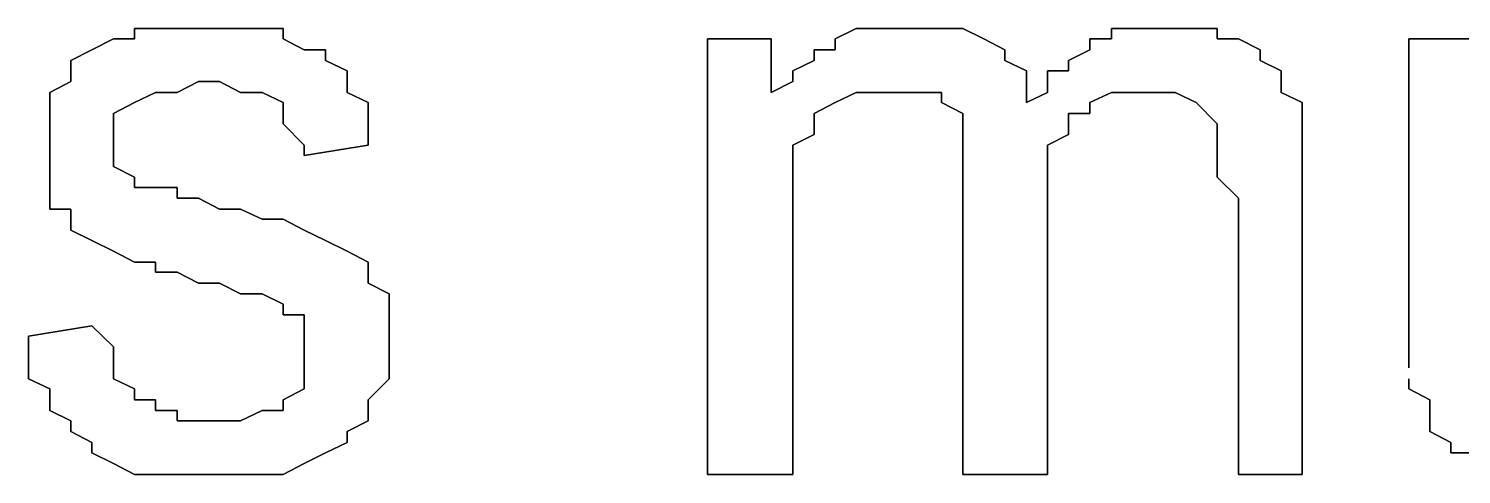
# Model space of a CAD drawing. Header units: metres. Extents: x 2.9 to 42.8, y 1.7 to 28.7.
# Drawn here: x 40.2026 to 40.4406, y 17.8364 to 17.9105 of the extents above; entities that cross this region are included whole.
import ezdxf

# ---------------------------------------------------------------- set-up
doc = ezdxf.new("R2010")
doc.units = ezdxf.units.M
doc.layers.add('GRIS', color=8, linetype='Continuous')

msp = doc.modelspace()

# ---------------------------------------------------------------- linework, layer by layer
at = {"layer": 'GRIS', "lineweight": -3}
for points in [[(40.2167, 17.9088), (40.2131, 17.907), (40.2167, 17.9088)], [(40.2202, 17.9088), (40.2167, 17.9088), (40.2202, 17.9088)], [(40.2237, 17.9105), (40.2202, 17.9105), (40.2237, 17.9105)], [(40.2202, 17.9105), (40.2202, 17.9088), (40.2202, 17.9105)], [(40.2273, 17.9105), (40.2237, 17.9105), (40.2273, 17.9105)], [(40.2308, 17.9105), (40.2273, 17.9105), (40.2308, 17.9105)], [(40.2343, 17.9105), (40.2308, 17.9105), (40.2343, 17.9105)], [(40.2378, 17.9105), (40.2343, 17.9105), (40.2378, 17.9105)], [(40.2414, 17.9105), (40.2378, 17.9105), (40.2414, 17.9105)], [(40.2449, 17.9105), (40.2414, 17.9105), (40.2449, 17.9105)], [(40.2449, 17.9088), (40.2449, 17.9105), (40.2449, 17.9088)], [(40.2484, 17.907), (40.2449, 17.9088), (40.2484, 17.907)], [(40.326, 17.9088), (40.3154, 17.9088), (40.326, 17.9088)], [(40.3154, 17.9088), (40.3154, 17.8364), (40.3154, 17.9088)], [(40.326, 17.8999), (40.326, 17.9088), (40.326, 17.8999)], [(40.3401, 17.9105), (40.3366, 17.9088), (40.3401, 17.9105)], [(40.3366, 17.9088), (40.3366, 17.907), (40.3366, 17.9088)], [(40.3437, 17.9105), (40.3401, 17.9105), (40.3437, 17.9105)], [(40.3472, 17.9105), (40.3437, 17.9105), (40.3472, 17.9105)], [(40.3507, 17.9105), (40.3472, 17.9105), (40.3507, 17.9105)], [(40.3543, 17.9105), (40.3507, 17.9105), (40.3543, 17.9105)], [(40.3578, 17.9105), (40.3543, 17.9105), (40.3578, 17.9105)], [(40.3613, 17.9088), (40.3578, 17.9105), (40.3613, 17.9088)], [(40.3648, 17.907), (40.3613, 17.9088), (40.3648, 17.907)], [(40.3825, 17.9088), (40.3789, 17.9088), (40.3825, 17.9088)], [(40.3789, 17.9088), (40.3789, 17.907), (40.3789, 17.9088)], [(40.386, 17.9105), (40.3825, 17.9105), (40.386, 17.9105)], [(40.3825, 17.9105), (40.3825, 17.9088), (40.3825, 17.9105)], [(40.3895, 17.9105), (40.386, 17.9105), (40.3895, 17.9105)], [(40.3931, 17.9105), (40.3895, 17.9105), (40.3931, 17.9105)], [(40.3966, 17.9105), (40.3931, 17.9105), (40.3966, 17.9105)], [(40.4001, 17.9105), (40.3966, 17.9105), (40.4001, 17.9105)], [(40.4001, 17.9088), (40.4001, 17.9105), (40.4001, 17.9088)], [(40.4036, 17.9088), (40.4001, 17.9088), (40.4036, 17.9088)], [(40.4072, 17.907), (40.4036, 17.9088), (40.4072, 17.907)], [(40.446, 17.9088), (40.4319, 17.9088), (40.446, 17.9088)], [(40.4319, 17.9088), (40.4319, 17.8647), (40.4319, 17.9088)], [(40.2131, 17.907), (40.2096, 17.9052), (40.2131, 17.907)], [(40.2519, 17.907), (40.2484, 17.907), (40.2519, 17.907)], [(40.2519, 17.9052), (40.2519, 17.907), (40.2519, 17.9052)], [(40.3366, 17.907), (40.3331, 17.907), (40.3366, 17.907)], [(40.3331, 17.907), (40.3331, 17.9052), (40.3331, 17.907)], [(40.3648, 17.9052), (40.3648, 17.907), (40.3648, 17.9052)], [(40.3789, 17.907), (40.3754, 17.9052), (40.3789, 17.907)], [(40.4072, 17.9052), (40.4072, 17.907), (40.4072, 17.9052)], [(40.2096, 17.9052), (40.2096, 17.9035), (40.2096, 17.9052)], [(40.2555, 17.9035), (40.2519, 17.9052), (40.2555, 17.9035)], [(40.3331, 17.9052), (40.3296, 17.9035), (40.3331, 17.9052)], [(40.3684, 17.9035), (40.3648, 17.9052), (40.3684, 17.9035)], [(40.3754, 17.9052), (40.3754, 17.9035), (40.3754, 17.9052)], [(40.4107, 17.9035), (40.4072, 17.9052), (40.4107, 17.9035)], [(40.2096, 17.9017), (40.2061, 17.8999), (40.2096, 17.9017)], [(40.2096, 17.9035), (40.2096, 17.9017), (40.2096, 17.9035)], [(40.2273, 17.8999), (40.2308, 17.9017), (40.2273, 17.8999)], [(40.2308, 17.9017), (40.2343, 17.9017), (40.2308, 17.9017)], [(40.2343, 17.9017), (40.2378, 17.8999), (40.2343, 17.9017)], [(40.2555, 17.9017), (40.2555, 17.9035), (40.2555, 17.9017)], [(40.2555, 17.8999), (40.2555, 17.9017), (40.2555, 17.8999)], [(40.3296, 17.9017), (40.326, 17.8999), (40.3296, 17.9017)], [(40.3296, 17.9035), (40.3296, 17.9017), (40.3296, 17.9035)], [(40.3684, 17.9017), (40.3684, 17.9035), (40.3684, 17.9017)], [(40.3684, 17.8982), (40.3684, 17.9017), (40.3684, 17.8982)], [(40.3754, 17.9035), (40.3719, 17.9035), (40.3754, 17.9035)], [(40.3719, 17.9035), (40.3719, 17.8999), (40.3719, 17.9035)], [(40.4107, 17.9017), (40.4107, 17.9035), (40.4107, 17.9017)], [(40.4107, 17.8999), (40.4107, 17.9017), (40.4107, 17.8999)], [(40.2061, 17.8999), (40.2061, 17.8982), (40.2061, 17.8999)], [(40.2202, 17.8982), (40.2237, 17.8999), (40.2202, 17.8982)], [(40.2237, 17.8999), (40.2273, 17.8999), (40.2237, 17.8999)], [(40.2378, 17.8999), (40.2414, 17.8999), (40.2378, 17.8999)], [(40.2414, 17.8999), (40.2449, 17.8982), (40.2414, 17.8999)], [(40.259, 17.8982), (40.2555, 17.8999), (40.259, 17.8982)], [(40.3366, 17.8982), (40.3401, 17.8999), (40.3366, 17.8982)], [(40.3401, 17.8999), (40.3437, 17.8999), (40.3401, 17.8999)], [(40.3437, 17.8999), (40.3472, 17.8999), (40.3437, 17.8999)], [(40.3472, 17.8999), (40.3507, 17.8999), (40.3472, 17.8999)], [(40.3507, 17.8999), (40.3543, 17.8999), (40.3507, 17.8999)], [(40.3543, 17.8999), (40.3543, 17.8982), (40.3543, 17.8999)], [(40.3719, 17.8999), (40.3684, 17.8982), (40.3719, 17.8999)], [(40.3789, 17.8982), (40.3825, 17.8999), (40.3789, 17.8982)], [(40.3825, 17.8999), (40.386, 17.8999), (40.3825, 17.8999)], [(40.386, 17.8999), (40.3895, 17.8999), (40.386, 17.8999)], [(40.3895, 17.8999), (40.3931, 17.8999), (40.3895, 17.8999)], [(40.3931, 17.8999), (40.3966, 17.8982), (40.3931, 17.8999)], [(40.4142, 17.8982), (40.4107, 17.8999), (40.4142, 17.8982)], [(40.2061, 17.8982), (40.2061, 17.8947), (40.2061, 17.8982)], [(40.2167, 17.8964), (40.2202, 17.8982), (40.2167, 17.8964)], [(40.2449, 17.8982), (40.2449, 17.8964), (40.2449, 17.8982)], [(40.259, 17.8964), (40.259, 17.8982), (40.259, 17.8964)], [(40.3331, 17.8964), (40.3366, 17.8982), (40.3331, 17.8964)], [(40.3543, 17.8982), (40.3578, 17.8964), (40.3543, 17.8982)], [(40.3789, 17.8964), (40.3789, 17.8982), (40.3789, 17.8964)], [(40.3966, 17.8982), (40.4001, 17.8947), (40.3966, 17.8982)], [(40.4142, 17.8964), (40.4142, 17.8982), (40.4142, 17.8964)], [(40.2061, 17.8947), (40.2061, 17.8929), (40.2061, 17.8947)], [(40.2167, 17.8947), (40.2167, 17.8964), (40.2167, 17.8947)], [(40.2167, 17.8929), (40.2167, 17.8947), (40.2167, 17.8929)], [(40.2449, 17.8964), (40.2449, 17.8947), (40.2449, 17.8964)], [(40.2449, 17.8947), (40.2484, 17.8911), (40.2449, 17.8947)], [(40.259, 17.8929), (40.259, 17.8964), (40.259, 17.8929)], [(40.3331, 17.8947), (40.3331, 17.8964), (40.3331, 17.8947)], [(40.3331, 17.8929), (40.3331, 17.8947), (40.3331, 17.8929)], [(40.3578, 17.8964), (40.3578, 17.8947), (40.3578, 17.8964)], [(40.3578, 17.8947), (40.3578, 17.8929), (40.3578, 17.8947)], [(40.3754, 17.8947), (40.3754, 17.8964), (40.3754, 17.8947)], [(40.3754, 17.8964), (40.3789, 17.8964), (40.3754, 17.8964)], [(40.3754, 17.8929), (40.3754, 17.8947), (40.3754, 17.8929)], [(40.4001, 17.8947), (40.4001, 17.8929), (40.4001, 17.8947)], [(40.4142, 17.8929), (40.4142, 17.8964), (40.4142, 17.8929)], [(40.2061, 17.8929), (40.2061, 17.8911), (40.2061, 17.8929)], [(40.2167, 17.8911), (40.2167, 17.8929), (40.2167, 17.8911)], [(40.259, 17.8911), (40.259, 17.8929), (40.259, 17.8911)], [(40.3296, 17.8911), (40.3331, 17.8929), (40.3296, 17.8911)], [(40.3578, 17.8929), (40.3578, 17.8894), (40.3578, 17.8929)], [(40.3719, 17.8911), (40.3754, 17.8929), (40.3719, 17.8911)], [(40.4001, 17.8929), (40.4001, 17.8911), (40.4001, 17.8929)], [(40.4142, 17.8911), (40.4142, 17.8929), (40.4142, 17.8911)], [(40.2061, 17.8911), (40.2061, 17.8894), (40.2061, 17.8911)], [(40.2167, 17.8894), (40.2167, 17.8911), (40.2167, 17.8894)], [(40.2484, 17.8911), (40.2484, 17.8894), (40.2484, 17.8911)], [(40.2484, 17.8894), (40.259, 17.8911), (40.2484, 17.8894)], [(40.3296, 17.8894), (40.3296, 17.8911), (40.3296, 17.8894)], [(40.3719, 17.8876), (40.3719, 17.8911), (40.3719, 17.8876)], [(40.4001, 17.8911), (40.4001, 17.8894), (40.4001, 17.8911)], [(40.4142, 17.8876), (40.4142, 17.8911), (40.4142, 17.8876)], [(40.2061, 17.8894), (40.2061, 17.8876), (40.2061, 17.8894)], [(40.2061, 17.8876), (40.2061, 17.8858), (40.2061, 17.8876)], [(40.2167, 17.8876), (40.2167, 17.8894), (40.2167, 17.8876)], [(40.2202, 17.8858), (40.2167, 17.8876), (40.2202, 17.8858)], [(40.3296, 17.8876), (40.3296, 17.8894), (40.3296, 17.8876)], [(40.3296, 17.8858), (40.3296, 17.8876), (40.3296, 17.8858)], [(40.3578, 17.8894), (40.3578, 17.8876), (40.3578, 17.8894)], [(40.3578, 17.8876), (40.3578, 17.8841), (40.3578, 17.8876)], [(40.3719, 17.8858), (40.3719, 17.8876), (40.3719, 17.8858)], [(40.4001, 17.8894), (40.4001, 17.8858), (40.4001, 17.8894)], [(40.4142, 17.8364), (40.4142, 17.8876), (40.4142, 17.8364)], [(40.2061, 17.8858), (40.2061, 17.8823), (40.2061, 17.8858)], [(40.2202, 17.8841), (40.2202, 17.8858), (40.2202, 17.8841)], [(40.3296, 17.8841), (40.3296, 17.8858), (40.3296, 17.8841)], [(40.3719, 17.8841), (40.3719, 17.8858), (40.3719, 17.8841)], [(40.4001, 17.8858), (40.4036, 17.8823), (40.4001, 17.8858)], [(40.2237, 17.8841), (40.2202, 17.8841), (40.2237, 17.8841)], [(40.2273, 17.8841), (40.2237, 17.8841), (40.2273, 17.8841)], [(40.2273, 17.8823), (40.2273, 17.8841), (40.2273, 17.8823)], [(40.3296, 17.8823), (40.3296, 17.8841), (40.3296, 17.8823)], [(40.3578, 17.8841), (40.3578, 17.8364), (40.3578, 17.8841)], [(40.3719, 17.8805), (40.3719, 17.8841), (40.3719, 17.8805)], [(40.2061, 17.8823), (40.2061, 17.8805), (40.2061, 17.8823)], [(40.2061, 17.8805), (40.2096, 17.8805), (40.2061, 17.8805)], [(40.2096, 17.8805), (40.2096, 17.8788), (40.2096, 17.8805)], [(40.2308, 17.8823), (40.2273, 17.8823), (40.2308, 17.8823)], [(40.2343, 17.8805), (40.2308, 17.8823), (40.2343, 17.8805)], [(40.2378, 17.8805), (40.2343, 17.8805), (40.2378, 17.8805)], [(40.2414, 17.8788), (40.2378, 17.8805), (40.2414, 17.8788)], [(40.3296, 17.8788), (40.3296, 17.8823), (40.3296, 17.8788)], [(40.3719, 17.8788), (40.3719, 17.8805), (40.3719, 17.8788)], [(40.4036, 17.8823), (40.4036, 17.8364), (40.4036, 17.8823)], [(40.2096, 17.8788), (40.2096, 17.877), (40.2096, 17.8788)], [(40.2449, 17.8788), (40.2414, 17.8788), (40.2449, 17.8788)], [(40.2484, 17.877), (40.2449, 17.8788), (40.2484, 17.877)], [(40.3296, 17.8753), (40.3296, 17.8788), (40.3296, 17.8753)], [(40.3719, 17.8364), (40.3719, 17.8788), (40.3719, 17.8364)], [(40.2096, 17.877), (40.2131, 17.8753), (40.2096, 17.877)], [(40.2131, 17.8753), (40.2167, 17.8735), (40.2131, 17.8753)], [(40.2519, 17.8753), (40.2484, 17.877), (40.2519, 17.8753)], [(40.2555, 17.8735), (40.2519, 17.8753), (40.2555, 17.8735)], [(40.3296, 17.8364), (40.3296, 17.8753), (40.3296, 17.8364)], [(40.2167, 17.8735), (40.2202, 17.8717), (40.2167, 17.8735)], [(40.259, 17.8717), (40.2555, 17.8735), (40.259, 17.8717)], [(40.2202, 17.8717), (40.2237, 17.8717), (40.2202, 17.8717)], [(40.2237, 17.8717), (40.2237, 17.87), (40.2237, 17.8717)], [(40.259, 17.87), (40.259, 17.8717), (40.259, 17.87)], [(40.2237, 17.87), (40.2273, 17.87), (40.2237, 17.87)], [(40.2273, 17.87), (40.2308, 17.8682), (40.2273, 17.87)], [(40.2308, 17.8682), (40.2343, 17.8682), (40.2308, 17.8682)], [(40.2343, 17.8682), (40.2378, 17.8664), (40.2343, 17.8682)], [(40.259, 17.8682), (40.259, 17.87), (40.259, 17.8682)], [(40.2625, 17.8664), (40.259, 17.8682), (40.2625, 17.8664)], [(40.2378, 17.8664), (40.2414, 17.8664), (40.2378, 17.8664)], [(40.2414, 17.8664), (40.2449, 17.8647), (40.2414, 17.8664)], [(40.2625, 17.8647), (40.2625, 17.8664), (40.2625, 17.8647)], [(40.2449, 17.8647), (40.2449, 17.8629), (40.2449, 17.8647)], [(40.2625, 17.8629), (40.2625, 17.8647), (40.2625, 17.8629)], [(40.4319, 17.8647), (40.4319, 17.8629), (40.4319, 17.8647)], [(40.2131, 17.8611), (40.2026, 17.8594), (40.2131, 17.8611)], [(40.2167, 17.8576), (40.2131, 17.8611), (40.2167, 17.8576)], [(40.2449, 17.8629), (40.2484, 17.8629), (40.2449, 17.8629)], [(40.2484, 17.8629), (40.2484, 17.8611), (40.2484, 17.8629)], [(40.2484, 17.8611), (40.2484, 17.8594), (40.2484, 17.8611)], [(40.2625, 17.8594), (40.2625, 17.8629), (40.2625, 17.8594)], [(40.4319, 17.8629), (40.4319, 17.8594), (40.4319, 17.8629)], [(40.2026, 17.8594), (40.2026, 17.8576), (40.2026, 17.8594)], [(40.2484, 17.8594), (40.2484, 17.8576), (40.2484, 17.8594)], [(40.2625, 17.8558), (40.2625, 17.8594), (40.2625, 17.8558)], [(40.4319, 17.8594), (40.4319, 17.8576), (40.4319, 17.8594)], [(40.2026, 17.8576), (40.2026, 17.8541), (40.2026, 17.8576)], [(40.2167, 17.8558), (40.2167, 17.8576), (40.2167, 17.8558)], [(40.2484, 17.8576), (40.2484, 17.8558), (40.2484, 17.8576)], [(40.4319, 17.8576), (40.4319, 17.8558), (40.4319, 17.8576)], [(40.2026, 17.8541), (40.2026, 17.8523), (40.2026, 17.8541)], [(40.2167, 17.8541), (40.2167, 17.8558), (40.2167, 17.8541)], [(40.2167, 17.8523), (40.2167, 17.8541), (40.2167, 17.8523)], [(40.2484, 17.8558), (40.2484, 17.8523), (40.2484, 17.8558)], [(40.2625, 17.8541), (40.2625, 17.8558), (40.2625, 17.8541)], [(40.2625, 17.8523), (40.2625, 17.8541), (40.2625, 17.8523)], [(40.4319, 17.8558), (40.4319, 17.8541), (40.4319, 17.8558)], [(40.2026, 17.8523), (40.2061, 17.8506), (40.2026, 17.8523)], [(40.2202, 17.8506), (40.2167, 17.8523), (40.2202, 17.8506)], [(40.2484, 17.8523), (40.2484, 17.8506), (40.2484, 17.8523)], [(40.259, 17.8488), (40.2625, 17.8523), (40.259, 17.8488)], [(40.4319, 17.8523), (40.4319, 17.8506), (40.4319, 17.8523)], [(40.2061, 17.8506), (40.2061, 17.8488), (40.2061, 17.8506)], [(40.2202, 17.8488), (40.2202, 17.8506), (40.2202, 17.8488)], [(40.2484, 17.8506), (40.2449, 17.8488), (40.2484, 17.8506)], [(40.4319, 17.8506), (40.4354, 17.8488), (40.4319, 17.8506)], [(40.2061, 17.8488), (40.2061, 17.847), (40.2061, 17.8488)], [(40.2061, 17.847), (40.2096, 17.8453), (40.2061, 17.847)], [(40.2237, 17.8488), (40.2202, 17.8488), (40.2237, 17.8488)], [(40.2237, 17.847), (40.2237, 17.8488), (40.2237, 17.847)], [(40.2273, 17.847), (40.2237, 17.847), (40.2273, 17.847)], [(40.2273, 17.8453), (40.2273, 17.847), (40.2273, 17.8453)], [(40.2414, 17.847), (40.2378, 17.8453), (40.2414, 17.847)], [(40.2449, 17.847), (40.2414, 17.847), (40.2449, 17.847)], [(40.2449, 17.8488), (40.2449, 17.847), (40.2449, 17.8488)], [(40.259, 17.847), (40.259, 17.8488), (40.259, 17.847)], [(40.259, 17.8453), (40.259, 17.847), (40.259, 17.8453)], [(40.4354, 17.8488), (40.4354, 17.847), (40.4354, 17.8488)], [(40.4354, 17.847), (40.4354, 17.8435), (40.4354, 17.847)], [(40.2096, 17.8453), (40.2096, 17.8435), (40.2096, 17.8453)], [(40.2308, 17.8453), (40.2273, 17.8453), (40.2308, 17.8453)], [(40.2343, 17.8453), (40.2308, 17.8453), (40.2343, 17.8453)], [(40.2378, 17.8453), (40.2343, 17.8453), (40.2378, 17.8453)], [(40.2555, 17.8435), (40.259, 17.8453), (40.2555, 17.8435)], [(40.2096, 17.8435), (40.2131, 17.8417), (40.2096, 17.8435)], [(40.2555, 17.8417), (40.2555, 17.8435), (40.2555, 17.8417)], [(40.4354, 17.8435), (40.4389, 17.8417), (40.4354, 17.8435)], [(40.2131, 17.8417), (40.2131, 17.84), (40.2131, 17.8417)], [(40.2131, 17.84), (40.2167, 17.8382), (40.2131, 17.84)], [(40.2484, 17.8382), (40.2519, 17.84), (40.2484, 17.8382)], [(40.2519, 17.84), (40.2555, 17.8417), (40.2519, 17.84)], [(40.4389, 17.8417), (40.4389, 17.84), (40.4389, 17.8417)], [(40.4389, 17.84), (40.4424, 17.84), (40.4389, 17.84)], [(40.2167, 17.8382), (40.2202, 17.8364), (40.2167, 17.8382)], [(40.2449, 17.8364), (40.2484, 17.8382), (40.2449, 17.8364)], [(40.2202, 17.8364), (40.2237, 17.8364), (40.2202, 17.8364)], [(40.2237, 17.8364), (40.2273, 17.8364), (40.2237, 17.8364)], [(40.2273, 17.8364), (40.2308, 17.8364), (40.2273, 17.8364)], [(40.2308, 17.8364), (40.2343, 17.8364), (40.2308, 17.8364)], [(40.2343, 17.8364), (40.2378, 17.8364), (40.2343, 17.8364)], [(40.2378, 17.8364), (40.2414, 17.8364), (40.2378, 17.8364)], [(40.2414, 17.8364), (40.2449, 17.8364), (40.2414, 17.8364)], [(40.3154, 17.8364), (40.3296, 17.8364), (40.3154, 17.8364)], [(40.3578, 17.8364), (40.3719, 17.8364), (40.3578, 17.8364)], [(40.4036, 17.8364), (40.4142, 17.8364), (40.4036, 17.8364)]]:
    msp.add_lwpolyline(points, dxfattribs=at)

doc.saveas('drawing.dxf')
